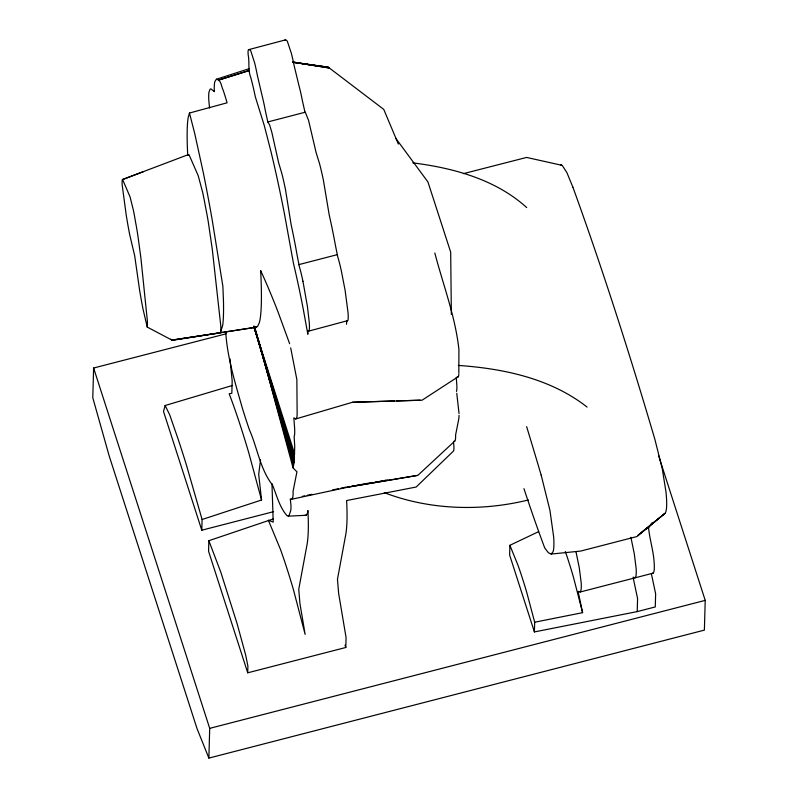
<?xml version="1.0" encoding="UTF-8"?>
<svg xmlns="http://www.w3.org/2000/svg" width="798" height="798" viewBox="0 0 798 798"><rect width="100%" height="100%" fill="white"/><g stroke="black" fill="none" stroke-linecap="round" stroke-linejoin="round"><path stroke-width="1.2" d="M458.84 372.766L458.92 349.524C455.329 316.467 443.169 285.006 434.82 252.996M292.537 498.062A51.511 6.713 75.5 0 0 293.066 491.319L296.956 471.678A79.241 13.287 69 0 1 293.046 467.808A78.753 16.758 79.4 0 0 294.233 460.137L294.741 446.8L294.163 436.676A55.062 7.182 75.5 0 0 294.462 426.082L293.834 417.823L295.669 418.97L352.507 402.262L422.092 400.187L458.401 376.576A35.272 4.598 75.5 0 0 458.83 373.783M226.233 333.773L93.615 368.018L92.787 397.763L109.256 456.167L197.036 728.614L208.877 758.1L704.385 630.121L705.213 600.375L658.629 455.768M273.534 511.678L201.784 530.211L202.084 519.508L186.383 464.855A214.881 28.02 75.5 0 0 177.954 438.621L169.655 414.721L165.136 405.514L232.567 385.424M273.056 518.999L208.857 540.705L208.567 551.268L247.719 672.814L345.793 647.487L346.073 637.572L338.651 593.513L337.464 579.278L345.634 535.239A267.32 34.863 75.5 0 0 346.601 500.546L416.157 487.029L453.503 451.03A29.785 3.88 75.5 0 0 453.703 444.057L453.543 442.651M208.877 758.1L209.704 728.355L93.615 368.018M247.719 672.814L247.909 666.15L245.634 654.849L237.076 623.577L220.856 572.326L208.857 540.705M346.541 324.277L346.611 321.794M538.64 531.638L509.892 545.303L509.623 555.019L534.401 631.926L637.213 611.597L655.278 606.929L655.637 593.802L651.368 573.682M534.401 631.926L534.67 622.211L526.78 592.525A85.276 11.122 75.5 0 0 518.052 565.433L509.892 545.303M637.213 611.597L637.572 598.47L633.293 578.351M267.809 121.954L305.275 112.209L308.557 120.348L316.108 152.578L319.539 163.66A47.032 4.549 79.8 0 1 323.35 179.949L329.235 215.061A74.344 7.202 79.8 0 1 335.29 244.627L337.724 256.737A34.972 3.382 79.8 0 1 341.424 271.27L345.135 290.482L348.018 312.497A32.07 3.102 79.8 0 1 347.868 320.587L308.627 331.14L307.938 330.552L307.838 334.272L303.34 309.564A125.486 11.761 80.2 0 0 293.544 263.819L284.317 213.116A184.547 17.297 80.2 0 0 270.841 151.051L264.248 125.426L255.35 96.907A53.985 5.057 80.2 0 0 250.791 77.566C247.759 70.184 249.714 62.364 248.148 54.633A19.292 1.805 80.2 0 1 248.248 50.214L248.387 49.925A86.074 8.07 80.2 0 1 250.821 51.032L254.732 63.202A33.486 3.142 80.2 0 1 257.355 75.401L261.993 95.271A29.436 2.763 80.2 0 1 265.345 110.683L267.809 121.954L269.674 125.027L271.829 132.298L278.542 162.403L281.844 173.515A47.002 4.409 80.2 0 1 285.524 189.824L291.18 224.966A74.304 6.963 80.2 0 1 297.016 254.562L299.36 266.682A34.952 3.272 80.2 0 1 302.931 281.235M260.557 459.798L258.692 474.351L261.554 500.007L202.084 519.508M165.136 405.514L163.51 411.429L201.784 530.211M209.555 107.989L208.886 101.336A62.992 8.209 75.5 0 1 208.956 92.159L210.004 89.266L210.822 88.837L214.343 91.65A74.344 9.696 75.5 0 1 214.901 81.466L216.418 79.231C221.385 79.74 221.226 86.663 223.181 90.204A49.326 5.237 76.4 0 1 227.091 102.802L189.455 113.047L188.208 117.466A183.221 15.352 81.4 0 0 187.331 146.343L187.73 155.46M188.218 155.021L188.747 154.573L189.256 155.221L198.223 175.74L202.592 192.089A52.309 4.379 81.4 0 1 205.415 206.453A52.309 4.379 81.4 0 1 208.218 221.485L212.268 249.136L220.777 325.813A31.042 2.603 81.4 0 1 220.577 332.247L222.712 325.245A187.39 15.701 81.4 0 0 223.45 300.557M292.537 498.062L291.619 499.249L290.282 498.93L290.851 504.176A37.207 4.848 75.5 0 1 290.671 510.76L289.036 515.588L287.18 515.867C279.5 507.329 276.806 495.468 272.517 485.054C260.178 469.314 257.475 448.137 249.535 430.102A97.476 12.708 75.5 0 1 242.193 407.559C235.111 382.601 227.24 357.544 225.684 331.499M534.67 622.211L582.6 612.665L578.071 591.358L580.086 592.026L580.745 590.989A51.78 6.753 75.5 0 0 581.173 582.65L579.298 567.887L575.937 551.538M580.086 592.026L653.123 573.163L653.781 572.126A51.78 6.753 75.5 0 0 654.21 563.787C653.732 551.588 649.712 539.787 648.565 527.787L651.906 522.939M348.327 487.039L417.823 475.389L454.95 440.915A41.207 5.377 75.5 0 0 455.588 435.08L458.69 419.399A61.885 8.07 75.5 0 0 459.04 415.309M308.627 331.14L309.125 330.591A32.07 3.002 80.2 0 0 309.265 322.492L307.469 306.731L302.931 281.225M122.423 179.59L142.942 171.809L122.423 179.59A24.09 1.895 82 0 0 122.144 184.747L126.234 215.121A65.516 5.147 82 0 0 129.615 234.303L134.682 255.729L139.6 290.163A67.64 5.317 82 0 0 143.042 309.195L147.221 327.07L172.338 340.317L256.447 327.15L257.515 326.492L259.27 322.881A235.111 19.701 81.4 0 0 261.056 279.17L260.667 270.632M288.228 516.156L306.183 515.279L307.569 512.964L307.888 510.54A267.32 34.863 75.5 0 1 306.921 545.243L298.751 589.273L299.938 603.507L305.135 634.36L293.494 589.892A118.583 15.461 75.5 0 0 280.427 549.323L268.357 520.216L273.215 522.131L271.968 483.638M572.854 187.091A766.968 100.019 75.5 0 1 654.849 439.259L662.18 468.226L665.991 491.997A87.022 11.352 75.5 0 1 665.103 513.264L637.004 536.515L580.725 551.069L551.189 554.061L548.396 552.785L544.745 547.987A329.315 42.942 75.5 0 1 523.957 488.655M664.126 514.022L638.071 535.239L665.103 513.254M551.189 554.061L553.044 551.767A87.62 11.421 75.5 0 0 553.662 536.924L549.912 510.221L541.174 475.119M454.71 441.234L453.743 441.374M645.343 529.194L648.565 527.787L646.161 528.406M142.762 171.869L188.537 154.533M295.669 418.97L296.587 418.072A44.129 5.756 75.5 0 0 297.135 413.304L296.856 379.559L290.681 347.858M457.952 377.185L456.995 377.095M216.418 79.231L249.235 68.668M248.717 70.613L218.762 80.039L249.345 70.543M248.886 49.596L285.365 39.92M298.721 264.657L337.065 254.712M209.704 728.355L705.213 600.375M463.389 173.655L526.6 157.435L562.241 165.386L566.909 172.657L572.854 187.091M528.426 499.947C481.264 511.588 429.823 510.112 384.297 492.665M291.619 499.249L347.918 487.169L417.424 475.379M302.342 496.366L304.756 495.857M307.17 495.349L311.998 494.321M332.507 489.972L338.532 488.695M340.946 488.186L345.773 487.159M346.98 486.9L349.424 486.481M351.858 486.062L354.302 485.633M356.736 485.214L359.18 484.785M361.614 484.366L372.596 482.461M375.03 482.042L377.474 481.623M379.908 481.194L382.352 480.775M384.786 480.346L387.23 479.927M219.919 332.896L171.71 340.128L170.752 339.2M652.225 573.293L653.123 573.163M352.507 402.262L394.302 400.985M396.616 400.915L420.117 400.187M255.699 327.16L256.447 327.15L171.71 340.128L172.338 340.317M560.605 164.807L561.363 164.837M412.795 162.862C453.404 167.989 495.728 179.43 526.69 207.57M458.331 365.424C503.548 368.566 550.71 378.501 587.079 407.08M293.604 62.444L328.397 67.271L383.748 109.396L398.352 144.049M296.327 62.902L300.028 63.411M302.502 63.75L328.397 67.271L292.876 62.064M305.135 515.129L306.183 515.279M292.786 62.204L329.265 67.99L293.125 62.094M122.563 179.46L130.074 196.916L133.446 210.473A42.972 3.372 82 0 1 135.62 222.403A42.972 3.372 82 0 1 137.775 234.891L140.887 257.894L147.311 320.287A26.005 2.045 82 0 1 147.221 327.07M633.043 577.163L635.058 577.832L635.717 576.784A51.78 6.753 75.5 0 0 636.146 568.455L634.27 553.692L630.909 537.343M346.651 320.557L347.369 321.135M395.589 138.094L427.947 181.974L450.69 252.158L451.349 314.442M289.634 343.719L277.953 311.729A144.398 21.905 71 0 0 260.667 270.632M345.035 645.123L345.793 647.487M254.093 326.851L294.642 453.892M253.814 326.232L294.472 457.124M254.083 327.16L294.233 460.137L254.343 327.37M253.844 326.242L293.913 462.93L265.056 362.95M254.752 327.24L258.871 341.524M259.559 343.898L264.367 360.566M254.253 326.332L293.514 465.493L272.317 388.746M264.367 359.968L266.023 365.963M266.682 368.357L267.679 371.958M268.337 374.352L271.659 386.342M258.682 340.746L293.046 467.808M189.455 113.047L194.672 133.256L203.32 172.737A207.679 17.396 81.4 0 1 212.178 219.769L222.881 286.302L223.45 300.557M261.554 500.007L248.677 452.466A154.543 20.149 75.5 0 0 231.909 401.075L229.176 393.743L231.829 393.314L232.178 380.915L229.984 358.761M582.6 612.665L573.562 577.582A83.7 10.913 75.5 0 0 565.323 551.478M304.986 112.179L302.432 100.927A29.446 2.853 79.8 0 0 298.951 85.536L294.143 65.685A33.506 3.242 79.8 0 0 291.41 53.496L287.36 41.336A86.064 8.329 79.8 0 0 284.846 40.239M456.755 393.254L459.04 413.554M456.276 377.464L456.875 385.803M526.64 426.641A851.017 110.982 75.5 0 1 541.164 475.129M456.905 386.651A43.88 5.726 75.5 0 1 456.466 391.429"/></g></svg>
